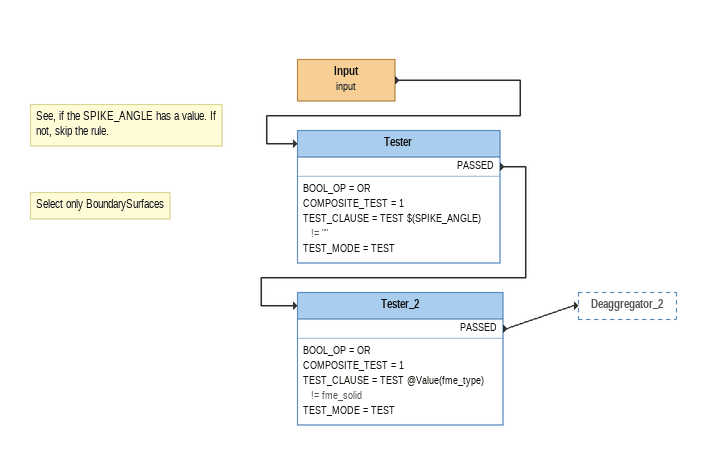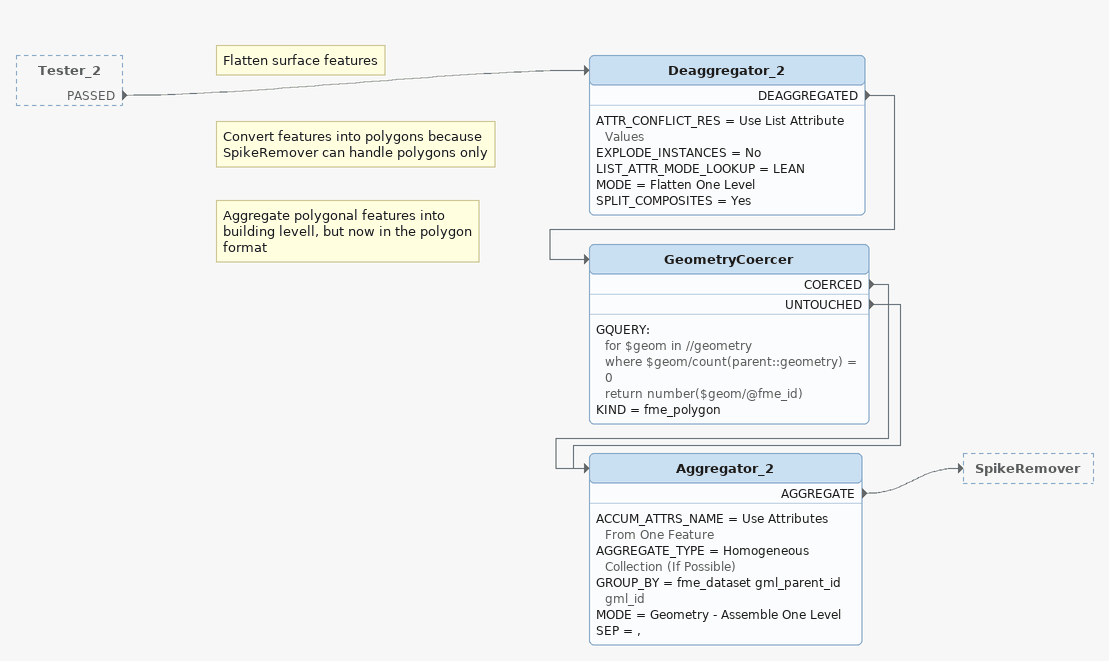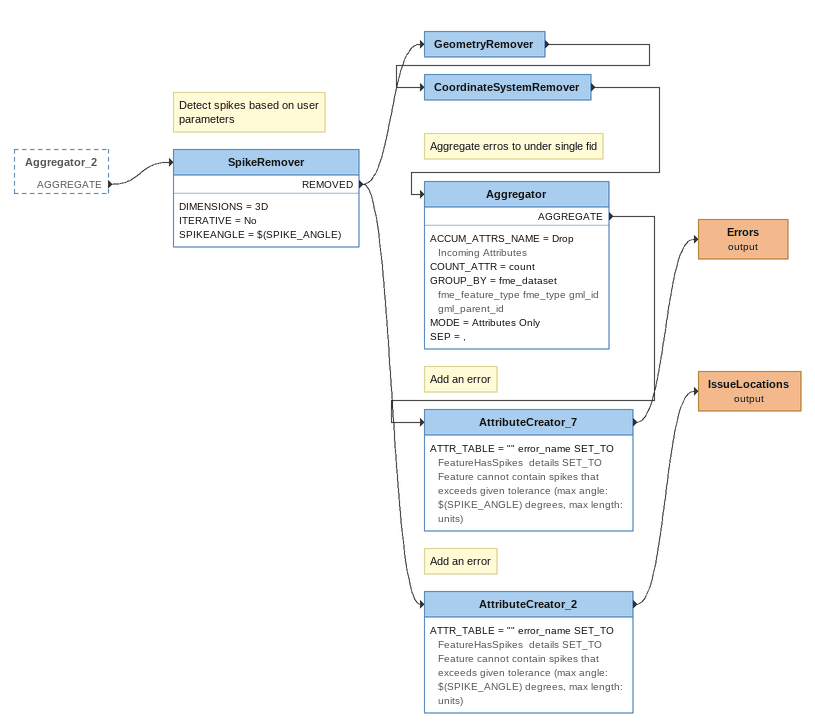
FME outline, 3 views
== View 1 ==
Input (input)
    -> Tester
Note: See, if the SPIKE_ANGLE has a value. If not, skip the rule.
Tester
    BOOL_OP = OR
    COMPOSITE_TEST = 1
    TEST_CLAUSE = TEST $(SPIKE_ANGLE) != ""
    TEST_MODE = TEST
    PASSED -> Tester_2
Note: Select only BoundarySurfaces
Tester_2
    BOOL_OP = OR
    COMPOSITE_TEST = 1
    TEST_CLAUSE = TEST @Value(fme_type) != fme_solid
    TEST_MODE = TEST
    PASSED -> Deaggregator_2

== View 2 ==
Tester_2 [outside]
    PASSED -> Deaggregator_2
Note: Flatten surface features
Deaggregator_2
    ATTR_CONFLICT_RES = Use List Attribute Values
    EXPLODE_INSTANCES = No
    LIST_ATTR_MODE_LOOKUP = LEAN
    MODE = Flatten One Level
    SPLIT_COMPOSITES = Yes
    DEAGGREGATED -> GeometryCoercer
Note: Convert features into polygons because SpikeRemover can handle polygons only
GeometryCoercer
    GQUERY:
      for $geom in //geometry
      where $geom/count(parent::geometry) = 0
      return number($geom/@fme_id)
    KIND = fme_polygon
    COERCED -> Aggregator_2
    UNTOUCHED -> Aggregator_2
Note: Aggregate polygonal features into building levell, but now in the polygon format
Aggregator_2
    ACCUM_ATTRS_NAME = Use Attributes From One Feature
    AGGREGATE_TYPE = Homogeneous Collection (If Possible)
    GROUP_BY = fme_dataset gml_parent_id gml_id
    MODE = Geometry - Assemble One Level
    SEP = ,
    AGGREGATE -> SpikeRemover

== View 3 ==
Aggregator_2 [outside]
    AGGREGATE -> SpikeRemover
Note: Detect spikes based on user parameters
SpikeRemover
    DIMENSIONS = 3D
    ITERATIVE = No
    SPIKEANGLE = $(SPIKE_ANGLE)
    REMOVED -> AttributeCreator_2
    REMOVED -> GeometryRemover
GeometryRemover
    -> CoordinateSystemRemover
CoordinateSystemRemover
    -> Aggregator
Note: Aggregate erros to under single fid
Aggregator
    ACCUM_ATTRS_NAME = Drop Incoming Attributes
    COUNT_ATTR = count
    GROUP_BY = fme_dataset fme_feature_type fme_type gml_id gml_parent_id
    MODE = Attributes Only
    SEP = ,
    AGGREGATE -> AttributeCreator_7
Note: Add an error
AttributeCreator_7
    ATTR_TABLE = "" error_name SET_TO FeatureHasSpikes  details SET_TO Feature cannot contain spikes that exceeds given tolerance (max angle: $(SPIKE_ANGLE) degrees, max length:  units)
    -> Errors (output)
Errors (output)
Note: Add an error
AttributeCreator_2
    ATTR_TABLE = "" error_name SET_TO FeatureHasSpikes  details SET_TO Feature cannot contain spikes that exceeds given tolerance (max angle: $(SPIKE_ANGLE) degrees, max length:  units)
    -> IssueLocations (output)
IssueLocations (output)
